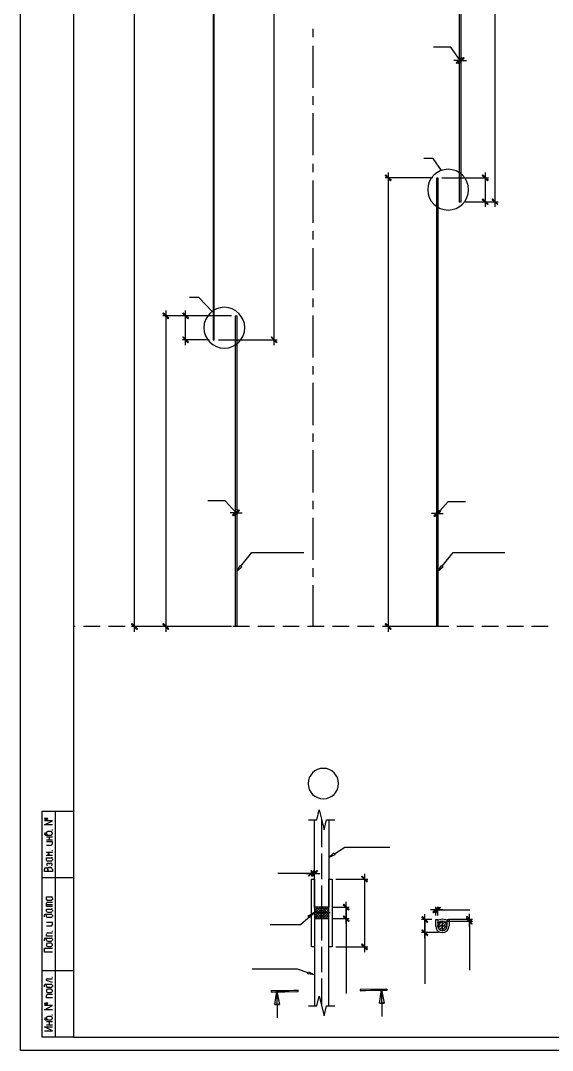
# Model space of a CAD drawing. Extents: x -1 to 315, y 0 to 224.
# Drawn here: x 0 to 53, y 0 to 102.6 of the extents above; entities that cross this region are included whole.
import ezdxf

# ---------------------------------------------------------------- set-up
doc = ezdxf.new("R2010")
doc.units = 0
doc.header["$MEASUREMENT"] = 0
doc.layers.add('UNDERLAY', color=8, linetype='Continuous')

msp = doc.modelspace()

# ---------------------------------------------------------------- linework, layer by layer
at = {"layer": 'UNDERLAY'}
for p, q in [((0, 0), (0, 222.5)), ((5.29, 221.19), (5.29, 1.32)), ((11.35, 41.72), (11.35, 206.56)), ((19.18, 132.74), (19.18, 70.83)), ((19.3, 70.83), (19.3, 132.74)), ((25.25, 133.28), (25.25, 70.3)), ((47.27, 116.07), (47.27, 84.06)), ((43.71, 115.55), (43.71, 84.59)), ((43.9, 84.59), (43.9, 115.55)), ((29.11, 101.81), (29.11, 100.97)), ((29.11, 100.13), (29.11, 95.93)), ((42.88, 99.99), (41.16, 99.99)), ((43.8, 98.66), (42.88, 99.99)), ((43.71, 98.66), (43.18, 98.66)), ((43.94, 98.96), (43.42, 98.42)), ((43.47, 98.36), (43.94, 98.96)), ((43.47, 98.36), (43.94, 98.96)), ((44, 98.9), (43.47, 98.36)), ((43.61, 98.42), (44.13, 98.96)), ((44.13, 98.96), (43.66, 98.36)), ((44.13, 98.96), (43.66, 98.36)), ((43.66, 98.36), (44.19, 98.9)), ((43.71, 98.97), (43.71, 98.98)), ((43.71, 98.66), (43.9, 98.66)), ((43.9, 98.66), (43.71, 98.66)), ((43.9, 98.97), (43.9, 98.98)), ((43.9, 98.66), (44.43, 98.66)), ((43.94, 98.96), (44, 98.9)), ((44.19, 98.9), (44.13, 98.96)), ((43.42, 98.42), (43.47, 98.36)), ((43.66, 98.36), (43.61, 98.42)), ((29.11, 95.09), (29.11, 94.25)), ((29.11, 93.41), (29.11, 89.21)), ((29.11, 88.37), (29.11, 87.53)), ((41.12, 88.89), (40.19, 88.89)), ((41.94, 87.71), (41.12, 88.89)), ((36.34, 87.21), (36.4, 87.26)), ((36.4, 87.26), (36.92, 86.73)), ((36.63, 87.5), (36.63, 41.72)), ((41.47, 87.48), (41.17, 87.23)), ((41.81, 87.66), (41.47, 87.48)), ((42.2, 87.78), (41.81, 87.66)), ((42.61, 87.82), (42.2, 87.78)), ((43.02, 87.78), (42.61, 87.82)), ((43.4, 87.66), (43.02, 87.78)), ((43.74, 87.48), (43.4, 87.66)), ((44.04, 87.23), (43.74, 87.48)), ((46.01, 87.21), (46.06, 87.26)), ((46.06, 87.26), (46.59, 86.73)), ((46.3, 87.5), (46.3, 84.06)), ((29.11, 86.69), (29.11, 82.49)), ((41.08, 86.97), (36.32, 86.97)), ((36.92, 86.73), (36.34, 87.21)), ((36.34, 87.21), (36.87, 86.67)), ((36.92, 86.73), (36.34, 87.21)), ((36.87, 86.67), (36.92, 86.73)), ((40.73, 86.58), (40.61, 86.2)), ((40.92, 86.93), (40.73, 86.58)), ((41.17, 87.23), (40.92, 86.93)), ((41.48, 42.25), (41.48, 86.97)), ((41.48, 86.97), (41.59, 86.97)), ((41.59, 86.97), (41.59, 42.25)), ((41.98, 86.97), (46.62, 86.97)), ((44.29, 86.93), (44.04, 87.23)), ((44.48, 86.58), (44.29, 86.93)), ((44.6, 86.2), (44.48, 86.58)), ((46.59, 86.73), (46.01, 87.21)), ((46.01, 87.21), (46.53, 86.67)), ((46.59, 86.73), (46.01, 87.21)), ((46.53, 86.67), (46.59, 86.73)), ((40.61, 86.2), (40.57, 85.79)), ((40.57, 85.79), (40.61, 85.38)), ((40.61, 85.38), (40.73, 85)), ((44.48, 85), (44.6, 85.38)), ((44.64, 85.79), (44.6, 86.2)), ((44.6, 85.38), (44.64, 85.79)), ((40.73, 85), (40.92, 84.65)), ((40.92, 84.65), (41.17, 84.35)), ((41.17, 84.35), (41.47, 84.11)), ((43.71, 84.59), (43.9, 84.59)), ((43.74, 84.11), (44.04, 84.35)), ((44.04, 84.35), (44.29, 84.65)), ((44.29, 84.65), (44.48, 85)), ((44.29, 84.59), (47.6, 84.59)), ((44.29, 84.59), (46.62, 84.59)), ((46.06, 84.88), (46.01, 84.82)), ((46.01, 84.82), (46.59, 84.35)), ((46.01, 84.82), (46.59, 84.35)), ((46.53, 84.3), (46.01, 84.82)), ((46.59, 84.35), (46.06, 84.88)), ((46.59, 84.35), (46.53, 84.3)), ((47.04, 84.88), (46.98, 84.82)), ((46.98, 84.82), (47.57, 84.35)), ((46.98, 84.82), (47.57, 84.35)), ((47.52, 84.3), (46.98, 84.82)), ((47.57, 84.35), (47.04, 84.88)), ((47.57, 84.35), (47.52, 84.3)), ((41.47, 84.11), (41.81, 83.92)), ((41.81, 83.92), (42.2, 83.8)), ((42.2, 83.8), (42.61, 83.76)), ((42.61, 83.76), (43.02, 83.8)), ((43.02, 83.8), (43.4, 83.92)), ((43.4, 83.92), (43.74, 84.11)), ((29.11, 81.65), (29.11, 80.81)), ((29.11, 79.97), (29.11, 75.77)), ((17.78, 75.04), (16.85, 75.04)), ((19.09, 73.64), (17.78, 75.04)), ((29.11, 74.93), (29.11, 74.09)), ((19.51, 73.9), (19.17, 73.71)), ((19.9, 74.02), (19.51, 73.9)), ((20.3, 74.06), (19.9, 74.02)), ((20.71, 74.02), (20.3, 74.06)), ((21.1, 73.9), (20.71, 74.02)), ((21.44, 73.71), (21.1, 73.9)), ((21.03, 73.21), (14.16, 73.21)), ((14.18, 73.44), (14.24, 73.5)), ((14.77, 72.97), (14.18, 73.44)), ((14.18, 73.44), (14.71, 72.92)), ((14.77, 72.97), (14.18, 73.44)), ((14.24, 73.5), (14.77, 72.97)), ((14.47, 73.73), (14.47, 41.72)), ((14.71, 72.92), (14.77, 72.97)), ((21.03, 73.21), (16.13, 73.21)), ((16.16, 73.44), (16.21, 73.5)), ((16.74, 72.97), (16.16, 73.44)), ((16.16, 73.44), (16.68, 72.92)), ((16.74, 72.97), (16.16, 73.44)), ((16.21, 73.5), (16.74, 72.97)), ((16.45, 70.3), (16.45, 73.73)), ((16.68, 72.92), (16.74, 72.97)), ((18.62, 73.16), (18.43, 72.82)), ((18.87, 73.46), (18.62, 73.16)), ((19.17, 73.71), (18.87, 73.46)), ((21.42, 73.21), (21.54, 73.21)), ((21.42, 42.25), (21.42, 73.21)), ((21.74, 73.46), (21.44, 73.71)), ((21.54, 73.21), (21.54, 42.25)), ((21.99, 73.16), (21.74, 73.46)), ((22.18, 72.82), (21.99, 73.16)), ((29.11, 73.25), (29.11, 69.05)), ((18.31, 72.44), (18.27, 72.03)), ((18.27, 72.03), (18.31, 71.62)), ((18.43, 72.82), (18.31, 72.44)), ((22.3, 72.44), (22.18, 72.82)), ((22.34, 72.03), (22.3, 72.44)), ((22.3, 71.62), (22.34, 72.03)), ((18.78, 70.83), (16.13, 70.83)), ((16.21, 71.12), (16.16, 71.07)), ((16.16, 71.07), (16.74, 70.59)), ((16.16, 71.07), (16.74, 70.59)), ((16.68, 70.53), (16.16, 71.07)), ((16.74, 70.59), (16.21, 71.12)), ((18.31, 71.62), (18.43, 71.23)), ((18.43, 71.23), (18.62, 70.89)), ((18.62, 70.89), (18.87, 70.59)), ((19.18, 70.83), (19.3, 70.83)), ((19.71, 70.83), (25.57, 70.83)), ((21.74, 70.59), (21.99, 70.89)), ((21.99, 70.89), (22.18, 71.23)), ((22.18, 71.23), (22.3, 71.62)), ((25.01, 71.12), (24.96, 71.07)), ((24.96, 71.07), (25.54, 70.59)), ((24.96, 71.07), (25.54, 70.59)), ((25.49, 70.53), (24.96, 71.07)), ((25.54, 70.59), (25.01, 71.12)), ((16.74, 70.59), (16.68, 70.53)), ((18.87, 70.59), (19.17, 70.34)), ((19.17, 70.34), (19.51, 70.15)), ((19.51, 70.15), (19.9, 70.03)), ((19.9, 70.03), (20.3, 69.99)), ((20.3, 69.99), (20.71, 70.03)), ((20.71, 70.03), (21.1, 70.15)), ((21.1, 70.15), (21.44, 70.34)), ((21.44, 70.34), (21.74, 70.59)), ((25.54, 70.59), (25.49, 70.53)), ((29.11, 68.21), (29.11, 67.37)), ((29.11, 66.53), (29.11, 62.33)), ((29.11, 61.49), (29.11, 60.65)), ((29.11, 59.81), (29.11, 55.61)), ((20.38, 54.78), (18.66, 54.78)), ((21.49, 53.58), (20.38, 54.78)), ((29.11, 54.77), (29.11, 53.93)), ((41.54, 53.52), (42.62, 54.72)), ((42.62, 54.72), (44.35, 54.72)), ((21.42, 53.58), (20.89, 53.58)), ((21.67, 53.88), (21.13, 53.35)), ((21.18, 53.29), (21.67, 53.88)), ((21.18, 53.29), (21.67, 53.88)), ((21.72, 53.82), (21.18, 53.29)), ((21.25, 53.35), (21.78, 53.88)), ((21.78, 53.88), (21.31, 53.29)), ((21.78, 53.88), (21.31, 53.29)), ((21.31, 53.29), (21.83, 53.82)), ((21.42, 53.95), (21.42, 53.9)), ((21.54, 53.58), (21.42, 53.58)), ((21.42, 53.58), (21.54, 53.58)), ((21.54, 53.95), (21.54, 53.9)), ((21.54, 53.58), (22.07, 53.58)), ((21.67, 53.88), (21.72, 53.82)), ((21.83, 53.82), (21.78, 53.88)), ((41.48, 53.52), (40.94, 53.52)), ((41.72, 53.81), (41.18, 53.27)), ((41.23, 53.21), (41.72, 53.81)), ((41.23, 53.21), (41.72, 53.81)), ((41.77, 53.75), (41.23, 53.21)), ((41.3, 53.27), (41.83, 53.81)), ((41.83, 53.81), (41.36, 53.21)), ((41.83, 53.81), (41.36, 53.21)), ((41.36, 53.21), (41.88, 53.75)), ((41.48, 53.88), (41.48, 53.83)), ((41.59, 53.52), (41.48, 53.52)), ((41.48, 53.52), (41.59, 53.52)), ((41.59, 53.88), (41.59, 53.83)), ((41.59, 53.52), (42.12, 53.52)), ((41.72, 53.81), (41.77, 53.75)), ((41.88, 53.75), (41.83, 53.81)), ((21.13, 53.35), (21.18, 53.29)), ((21.31, 53.29), (21.25, 53.35)), ((29.11, 53.09), (29.11, 48.89)), ((41.18, 53.27), (41.23, 53.21)), ((41.36, 53.21), (41.3, 53.27)), ((21.96, 48.25), (23.05, 49.62)), ((23.05, 49.62), (28.22, 49.62)), ((42.01, 48.25), (43.1, 49.62)), ((43.1, 49.62), (48.27, 49.62)), ((21.54, 47.74), (21.87, 48.32)), ((21.87, 48.32), (22.05, 48.19)), ((41.59, 47.74), (41.92, 48.32)), ((41.92, 48.32), (42.1, 48.19)), ((22.05, 48.19), (21.54, 47.74)), ((29.11, 48.05), (29.11, 47.21)), ((42.1, 48.19), (41.59, 47.74)), ((29.11, 46.37), (29.11, 42.25)), ((5.45, 42.25), (5.3, 42.25)), ((7.93, 42.25), (6.28, 42.25)), ((10.41, 42.25), (8.76, 42.25)), ((21.03, 42.25), (11.04, 42.25)), ((11.11, 42.54), (11.06, 42.48)), ((11.06, 42.48), (11.65, 42.01)), ((11.06, 42.48), (11.65, 42.01)), ((11.6, 41.96), (11.06, 42.48)), ((11.65, 42.01), (11.11, 42.54)), ((12.9, 42.25), (11.24, 42.25)), ((15.37, 42.25), (13.72, 42.25)), ((21.03, 42.25), (14.16, 42.25)), ((14.24, 42.54), (14.18, 42.48)), ((14.18, 42.48), (14.77, 42.01)), ((14.18, 42.48), (14.77, 42.01)), ((14.71, 41.96), (14.18, 42.48)), ((14.77, 42.01), (14.24, 42.54)), ((17.86, 42.25), (16.2, 42.25)), ((20.33, 42.25), (18.68, 42.25)), ((22.82, 42.25), (21.16, 42.25)), ((21.54, 42.25), (21.42, 42.25)), ((25.29, 42.25), (23.64, 42.25)), ((27.77, 42.25), (26.12, 42.25)), ((30.26, 42.25), (28.6, 42.25)), ((32.73, 42.25), (31.09, 42.25)), ((35.22, 42.25), (33.56, 42.25)), ((37.69, 42.25), (36.05, 42.25)), ((41.08, 42.25), (36.32, 42.25)), ((36.4, 42.54), (36.34, 42.48)), ((36.34, 42.48), (36.92, 42.01)), ((36.34, 42.48), (36.92, 42.01)), ((36.87, 41.96), (36.34, 42.48)), ((36.92, 42.01), (36.4, 42.54)), ((40.18, 42.25), (38.52, 42.25)), ((42.66, 42.25), (41.01, 42.25)), ((41.59, 42.25), (41.48, 42.25)), ((45.14, 42.25), (43.48, 42.25)), ((47.62, 42.25), (45.97, 42.25)), ((50.1, 42.25), (48.45, 42.25)), ((52.58, 42.25), (50.92, 42.25)), ((11.65, 42.01), (11.6, 41.96)), ((14.77, 42.01), (14.71, 41.96)), ((36.92, 42.01), (36.87, 41.96)), ((29.32, 27.85), (29.1, 27.67)), ((29.58, 27.99), (29.32, 27.85)), ((29.87, 28.08), (29.58, 27.99)), ((30.17, 28.11), (29.87, 28.08)), ((30.48, 28.08), (30.17, 28.11)), ((30.76, 27.99), (30.48, 28.08)), ((31.02, 27.85), (30.76, 27.99)), ((31.25, 27.67), (31.02, 27.85)), ((28.69, 26.9), (28.66, 26.6)), ((28.77, 27.19), (28.69, 26.9)), ((28.91, 27.44), (28.77, 27.19)), ((29.1, 27.67), (28.91, 27.44)), ((31.43, 27.44), (31.25, 27.67)), ((31.57, 27.19), (31.43, 27.44)), ((31.66, 26.9), (31.57, 27.19)), ((31.69, 26.6), (31.66, 26.9)), ((28.66, 26.6), (28.69, 26.29)), ((28.69, 26.29), (28.77, 26.01)), ((28.77, 26.01), (28.91, 25.75)), ((28.91, 25.75), (29.1, 25.52)), ((31.25, 25.52), (31.43, 25.75)), ((31.43, 25.75), (31.57, 26.01)), ((31.57, 26.01), (31.66, 26.29)), ((31.66, 26.29), (31.69, 26.6)), ((29.1, 25.52), (29.32, 25.34)), ((29.32, 25.34), (29.58, 25.2)), ((29.58, 25.2), (29.87, 25.11)), ((29.87, 25.11), (30.17, 25.08)), ((30.17, 25.08), (30.48, 25.11)), ((30.48, 25.11), (30.76, 25.2)), ((30.76, 25.2), (31.02, 25.34)), ((31.02, 25.34), (31.25, 25.52)), ((2.12, 23.81), (2.12, 1.32)), ((5.29, 23.81), (2.12, 23.81)), ((3.44, 23.81), (3.44, 1.32)), ((29.51, 22.98), (29.75, 23.98)), ((29.75, 23.98), (30.26, 21.99)), ((2.45, 23.17), (2.37, 23.09)), ((2.37, 23.09), (2.45, 23.01)), ((2.38, 22.49), (3.17, 22.88)), ((3.17, 22.88), (2.38, 22.88)), ((2.46, 23.16), (2.64, 23.16)), ((2.64, 22.99), (2.46, 22.99)), ((2.71, 23.09), (2.63, 23.17)), ((2.63, 23.01), (2.71, 23.09)), ((28.7, 22.98), (29.51, 22.98)), ((29.29, 14.27), (29.29, 22.98)), ((30.01, 20.24), (30.01, 22.98)), ((30.26, 21.99), (30.5, 22.98)), ((30.5, 22.98), (31.32, 22.98)), ((30.73, 22.98), (30.73, 14.27)), ((2.41, 21.64), (2.37, 21.59)), ((2.37, 21.59), (2.4, 21.51)), ((3.17, 22.49), (2.38, 22.49)), ((2.48, 21.64), (2.41, 21.64)), ((2.66, 21.46), (2.49, 21.64)), ((2.63, 21.78), (2.6, 21.7)), ((2.6, 21.7), (2.6, 21.58)), ((2.6, 21.58), (2.63, 21.5)), ((2.71, 21.81), (2.63, 21.78)), ((3.05, 21.81), (2.71, 21.81)), ((3.13, 21.78), (3.05, 21.81)), ((3.12, 21.98), (3.17, 21.98)), ((3.16, 21.7), (3.13, 21.78)), ((3.13, 21.5), (3.16, 21.58)), ((3.17, 21.58), (3.17, 21.7)), ((2.4, 21.51), (2.48, 21.47)), ((2.49, 21.46), (3.05, 21.46)), ((2.6, 21.29), (3.17, 21.29)), ((3.17, 20.96), (2.6, 20.96)), ((3.17, 20.79), (2.6, 20.79)), ((2.63, 21.5), (2.71, 21.47)), ((2.88, 20.96), (2.88, 21.29)), ((3.05, 21.47), (3.13, 21.5)), ((3.13, 20.48), (3.16, 20.56)), ((3.17, 20.55), (3.17, 20.79)), ((2.6, 20.44), (3.05, 20.44)), ((2.88, 19.59), (2.6, 19.77)), ((2.6, 19.77), (3.17, 19.77)), ((2.6, 19.42), (2.88, 19.59)), ((3.05, 20.45), (3.13, 20.48)), ((3.12, 19.94), (3.17, 19.94)), ((30.01, 17.08), (30.01, 19.61)), ((30.73, 19.22), (31.22, 19.68)), ((31.22, 19.68), (31.33, 19.49)), ((31.28, 19.59), (32.31, 20.26)), ((32.31, 20.26), (36.8, 20.26)), ((3.17, 19.42), (2.6, 19.42)), ((2.6, 18.97), (2.6, 19.2)), ((2.6, 19.2), (3.12, 19.2)), ((2.6, 18.97), (2.63, 18.89)), ((2.64, 18.62), (2.6, 18.52)), ((2.6, 18.52), (2.66, 18.41)), ((2.63, 18.89), (2.71, 18.86)), ((2.74, 18.66), (2.64, 18.62)), ((3.05, 18.86), (2.71, 18.86)), ((2.84, 18.62), (2.74, 18.66)), ((2.88, 18.52), (2.84, 18.62)), ((2.92, 18.62), (2.88, 18.52)), ((3.02, 18.66), (2.92, 18.62)), ((3.12, 18.62), (3.02, 18.66)), ((3.13, 19.17), (3.05, 19.2)), ((3.05, 18.86), (3.13, 18.89)), ((3.11, 19.21), (3.15, 19.22)), ((3.11, 18.41), (3.16, 18.52)), ((3.16, 18.52), (3.12, 18.62)), ((3.16, 19.09), (3.13, 19.17)), ((3.13, 18.89), (3.16, 18.97)), ((3.15, 19.22), (3.16, 19.26)), ((3.17, 19.09), (3.17, 18.97)), ((31.33, 19.49), (30.73, 19.22)), ((2.4, 18.16), (2.37, 18.07)), ((2.38, 17.83), (2.38, 18.07)), ((3.17, 17.83), (2.38, 17.83)), ((2.48, 18.19), (2.4, 18.16)), ((2.49, 18.18), (2.6, 18.18)), ((2.68, 18.16), (2.6, 18.19)), ((2.71, 18.07), (2.68, 18.16)), ((2.75, 18.2), (2.7, 18.07)), ((2.71, 18.07), (2.71, 17.83)), ((2.71, 17.83), (2.71, 18.07)), ((2.88, 18.25), (2.75, 18.2)), ((2.88, 18.23), (2.99, 18.23)), ((3.11, 18.2), (2.99, 18.25)), ((3.16, 18.07), (3.11, 18.2)), ((3.17, 18.07), (3.17, 17.83)), ((28.98, 17.64), (25.64, 17.64)), ((28.44, 17.64), (28.98, 17.64)), ((29.22, 17.93), (28.69, 17.41)), ((28.74, 17.35), (29.22, 17.93)), ((28.74, 17.35), (29.22, 17.93)), ((29.27, 17.88), (28.74, 17.35)), ((28.98, 17.48), (28.98, 17.95)), ((29.29, 17.64), (28.98, 17.64)), ((28.98, 17.64), (29.29, 17.64)), ((29, 17.41), (29.53, 17.93)), ((29.53, 17.93), (29.06, 17.35)), ((29.53, 17.93), (29.06, 17.35)), ((29.06, 17.35), (29.58, 17.88)), ((29.22, 17.93), (29.27, 17.88)), ((29.29, 17.48), (29.29, 17.95)), ((29.29, 17.64), (29.82, 17.64)), ((29.58, 17.88), (29.53, 17.93)), ((34.27, 17.61), (34.27, 9.8)), ((5.29, 17.19), (2.12, 17.19)), ((28.69, 17.41), (28.74, 17.35)), ((28.98, 17.08), (29.29, 17.08)), ((28.98, 10.33), (28.98, 17.08)), ((29.06, 17.35), (29, 17.41)), ((29.29, 17.08), (29.29, 10.33)), ((30.01, 10.97), (30.01, 16.44)), ((30.73, 17.08), (31.04, 17.08)), ((30.73, 10.33), (30.73, 17.08)), ((31.04, 17.08), (31.04, 10.33)), ((31.43, 17.08), (34.59, 17.08)), ((33.98, 17.32), (34.03, 17.37)), ((34.57, 16.85), (33.98, 17.32)), ((33.98, 17.32), (34.51, 16.79)), ((34.57, 16.85), (33.98, 17.32)), ((34.03, 17.37), (34.57, 16.85)), ((34.51, 16.79), (34.57, 16.85)), ((2.6, 15.05), (2.6, 15.29)), ((2.6, 15.29), (3.12, 15.29)), ((2.6, 15.06), (2.63, 14.98)), ((2.63, 14.74), (2.6, 14.66)), ((2.6, 14.55), (2.6, 14.66)), ((2.6, 14.33), (2.6, 14.55)), ((2.6, 14.55), (3.17, 14.55)), ((2.63, 14.98), (2.71, 14.95)), ((2.71, 14.77), (2.63, 14.74)), ((3.06, 14.94), (2.73, 14.94)), ((2.73, 14.77), (3.17, 14.77)), ((3.13, 15.26), (3.05, 15.29)), ((3.05, 14.95), (3.13, 14.98)), ((3.11, 15.3), (3.15, 15.31)), ((3.16, 15.18), (3.13, 15.26)), ((3.13, 14.98), (3.16, 15.06)), ((3.15, 15.31), (3.16, 15.35)), ((3.17, 15.18), (3.17, 15.05)), ((32.21, 14.56), (32.15, 14.5)), ((32.15, 14.5), (32.73, 14.03)), ((32.15, 14.5), (32.73, 14.03)), ((32.68, 13.98), (32.15, 14.5)), ((32.73, 14.03), (32.21, 14.56)), ((32.44, 14.27), (32.44, 14.8)), ((2.41, 13.56), (2.38, 13.48)), ((2.38, 13.31), (2.38, 13.47)), ((2.49, 13.59), (2.41, 13.56)), ((2.49, 13.59), (3.06, 13.59)), ((3.17, 14.33), (2.6, 14.33)), ((2.6, 13.87), (2.6, 14.09)), ((2.6, 14.09), (3.12, 14.09)), ((2.6, 13.88), (2.63, 13.8)), ((2.6, 13.36), (2.6, 13.59)), ((2.6, 13.36), (2.63, 13.28)), ((2.63, 13.8), (2.71, 13.77)), ((3.06, 13.75), (2.73, 13.75)), ((3.13, 14.07), (3.05, 14.1)), ((3.05, 13.77), (3.13, 13.8)), ((3.13, 13.56), (3.05, 13.59)), ((3.11, 14.1), (3.15, 14.12)), ((3.16, 13.99), (3.13, 14.07)), ((3.13, 13.8), (3.16, 13.88)), ((3.16, 13.48), (3.13, 13.56)), ((3.13, 13.28), (3.16, 13.36)), ((3.15, 14.12), (3.16, 14.15)), ((3.17, 13.98), (3.17, 13.87)), ((3.17, 13.47), (3.17, 13.36)), ((29.09, 13.53), (27.9, 12.52)), ((29.29, 13.7), (28.64, 13.37)), ((28.64, 13.37), (28.89, 13.35)), ((28.89, 13.35), (29.29, 13.7)), ((30.85, 13.71), (29.11, 13.71)), ((30.73, 14.27), (29.29, 14.27)), ((29.29, 14.19), (29.36, 14.27)), ((29.29, 13.92), (29.63, 14.27)), ((29.29, 13.66), (29.9, 14.27)), ((29.29, 13.13), (30.44, 14.27)), ((30.73, 14.27), (29.29, 14.27)), ((29.29, 14.27), (29.29, 13.13)), ((29.78, 13.71), (29.29, 14.19)), ((29.52, 13.71), (29.29, 13.92)), ((29.29, 13.4), (29.61, 13.71)), ((29.83, 13.13), (29.29, 13.66)), ((29.56, 13.13), (29.29, 13.4)), ((30.04, 13.71), (29.48, 14.27)), ((30.01, 13.22), (29.52, 13.71)), ((29.56, 13.13), (30.01, 13.58)), ((29.61, 13.71), (30.01, 14.1)), ((30.73, 13.3), (29.75, 14.27)), ((30.01, 13.49), (29.78, 13.71)), ((30.01, 14.1), (30.17, 14.27)), ((30.01, 13.58), (30.13, 13.71)), ((30.01, 13.31), (30.4, 13.71)), ((30.36, 13.13), (30.01, 13.49)), ((30.73, 13.56), (30.02, 14.27)), ((30.63, 13.13), (30.04, 13.71)), ((30.09, 13.13), (30.67, 13.71)), ((30.13, 13.71), (30.7, 14.27)), ((30.73, 13.83), (30.29, 14.27)), ((30.36, 13.13), (30.73, 13.49)), ((30.4, 13.71), (30.73, 14.02)), ((30.73, 14.1), (30.56, 14.27)), ((30.67, 13.71), (30.73, 13.75)), ((30.73, 13.13), (30.73, 14.27)), ((31.12, 14.27), (32.75, 14.27)), ((32.15, 13.36), (32.21, 13.42)), ((32.73, 12.89), (32.15, 13.36)), ((32.15, 13.36), (32.68, 12.84)), ((32.73, 12.89), (32.15, 13.36)), ((32.21, 13.42), (32.73, 12.89)), ((32.44, 14.27), (32.44, 13.13)), ((32.44, 13.13), (32.44, 14.27)), ((32.73, 14.03), (32.68, 13.98)), ((40.04, 13.35), (39.98, 13.3)), ((40.57, 12.81), (40.04, 13.35)), ((40.28, 13.06), (40.28, 13.59)), ((41.38, 14), (40.85, 14)), ((41.61, 14.29), (41.09, 13.77)), ((41.09, 13.77), (41.14, 13.71)), ((41.14, 13.71), (41.61, 14.29)), ((41.14, 13.71), (41.61, 14.29)), ((41.67, 14.24), (41.14, 13.71)), ((41.28, 13.77), (41.8, 14.29)), ((41.33, 13.71), (41.28, 13.77)), ((41.8, 14.29), (41.33, 13.71)), ((41.8, 14.29), (41.33, 13.71)), ((41.33, 13.71), (41.86, 14.24)), ((41.38, 13.45), (41.38, 14.31)), ((41.38, 14), (41.57, 14)), ((41.57, 14), (41.38, 14)), ((41.57, 13.45), (41.57, 14.31)), ((42.1, 14), (41.57, 14)), ((41.57, 14), (44.77, 14)), ((41.61, 14.29), (41.67, 14.24)), ((41.86, 14.24), (41.8, 14.29)), ((44.48, 13.37), (44.43, 13.32)), ((45.01, 12.84), (44.48, 13.37)), ((44.72, 13.08), (44.72, 13.61)), ((3.17, 12.74), (2.6, 12.74)), ((2.6, 12.4), (3.06, 12.4)), ((2.63, 13.28), (2.71, 13.25)), ((3.06, 13.24), (2.73, 13.24)), ((3.05, 13.25), (3.13, 13.28)), ((3.05, 12.4), (3.13, 12.43)), ((3.13, 12.43), (3.16, 12.51)), ((3.17, 12.51), (3.17, 12.74)), ((27.9, 12.52), (24.87, 12.52)), ((30.73, 13.15), (29.29, 13.15)), ((29.29, 13.15), (29.29, 4.44)), ((29.29, 13.13), (30.73, 13.13)), ((29.83, 13.13), (30.01, 13.31)), ((30.09, 13.13), (30.01, 13.22)), ((30.63, 13.13), (30.73, 13.22)), ((30.73, 4.44), (30.73, 13.15)), ((31.12, 13.13), (32.75, 13.13)), ((32.44, 12.6), (32.44, 13.13)), ((32.44, 13.13), (32.44, 5.66)), ((32.68, 12.84), (32.73, 12.89)), ((40.99, 13.06), (39.96, 13.06)), ((39.98, 13.3), (40.57, 12.81)), ((39.98, 13.3), (40.57, 12.81)), ((40.52, 12.76), (39.98, 13.3)), ((40.28, 13.06), (40.28, 11.74)), ((40.28, 11.74), (40.28, 13.06)), ((40.57, 12.81), (40.52, 12.76)), ((41.37, 12.4), (41.42, 12.14)), ((41.38, 12.39), (41.38, 13.06)), ((41.38, 13.06), (41.57, 13.06)), ((41.56, 12.76), (41.55, 12.75)), ((41.55, 12.75), (41.57, 12.72)), ((41.57, 12.77), (41.56, 12.76)), ((41.6, 12.59), (41.56, 12.4)), ((41.56, 12.41), (41.6, 12.22)), ((41.56, 12.4), (41.6, 12.22)), ((42.04, 13.08), (41.57, 12.99)), ((41.57, 13.06), (41.57, 12.4)), ((41.57, 12.42), (42.02, 12.87)), ((41.59, 12.75), (41.57, 12.77)), ((41.57, 12.72), (41.58, 12.74)), ((41.57, 12.4), (42.52, 12.4)), ((41.58, 12.74), (41.59, 12.75)), ((41.7, 12.74), (41.6, 12.59)), ((41.61, 12.18), (42.26, 12.82)), ((41.85, 12.84), (41.7, 12.74)), ((41.72, 12.4), (42.42, 12.4)), ((41.75, 12.02), (42.42, 12.69)), ((42.03, 12.88), (41.85, 12.84)), ((41.96, 11.93), (42.51, 12.48)), ((42.22, 12.84), (42.03, 12.88)), ((42.52, 12.99), (42.04, 13.08)), ((42.05, 11.92), (42.05, 12.87)), ((42.37, 12.74), (42.22, 12.84)), ((42.47, 12.59), (42.37, 12.74)), ((42.44, 12.87), (45.03, 12.87)), ((42.51, 12.4), (42.47, 12.59)), ((42.47, 12.22), (42.51, 12.4)), ((42.47, 12.22), (42.51, 12.4)), ((42.52, 12.4), (42.52, 13.06)), ((42.52, 13.06), (42.71, 13.06)), ((42.64, 13.08), (45.03, 13.08)), ((42.65, 12.15), (42.7, 12.41)), ((42.71, 13.06), (42.71, 12.4)), ((44.43, 13.32), (45.01, 12.84)), ((44.43, 13.32), (45.01, 12.84)), ((44.95, 12.78), (44.43, 13.32)), ((44.43, 13.1), (44.48, 13.16)), ((45.01, 12.63), (44.43, 13.1)), ((44.43, 13.1), (44.95, 12.58)), ((45.01, 12.63), (44.43, 13.1)), ((44.48, 13.16), (45.01, 12.63)), ((44.72, 13.08), (44.72, 12.87)), ((44.72, 12.87), (44.72, 13.08)), ((44.72, 12.34), (44.72, 12.87)), ((44.72, 12.87), (44.72, 8)), ((45.01, 12.84), (44.95, 12.78)), ((44.95, 12.58), (45.01, 12.63)), ((2.63, 11.68), (2.6, 11.61)), ((2.6, 11.37), (2.6, 11.6)), ((3.17, 11.37), (2.6, 11.37)), ((2.71, 11.72), (2.63, 11.68)), ((2.73, 11.72), (3.17, 11.72)), ((3.12, 11.88), (3.17, 11.88)), ((41.65, 11.74), (39.96, 11.74)), ((39.98, 11.97), (40.04, 12.03)), ((40.57, 11.49), (39.98, 11.97)), ((39.98, 11.97), (40.52, 11.44)), ((40.57, 11.49), (39.98, 11.97)), ((40.04, 12.03), (40.57, 11.49)), ((40.28, 11.2), (40.28, 11.74)), ((40.28, 11.74), (40.28, 6.63)), ((40.52, 11.44), (40.57, 11.49)), ((41.42, 12.14), (41.56, 11.93)), ((41.56, 11.93), (41.78, 11.79)), ((41.6, 12.22), (41.7, 12.07)), ((41.6, 12.22), (41.7, 12.07)), ((41.7, 12.07), (41.85, 11.97)), ((41.7, 12.07), (41.85, 11.97)), ((41.78, 11.79), (42.04, 11.74)), ((41.85, 11.97), (42.03, 11.93)), ((41.85, 11.97), (42.03, 11.93)), ((42.03, 11.93), (42.22, 11.97)), ((42.03, 11.93), (42.22, 11.97)), ((42.04, 11.74), (42.29, 11.79)), ((42.22, 11.97), (42.37, 12.07)), ((42.22, 11.97), (42.37, 12.07)), ((42.29, 11.79), (42.51, 11.93)), ((42.37, 12.07), (42.47, 12.22)), ((42.37, 12.07), (42.47, 12.22)), ((42.51, 11.93), (42.65, 12.15)), ((2.41, 11.17), (2.38, 11.09)), ((2.38, 10.92), (2.38, 11.09)), ((2.49, 11.2), (2.41, 11.17)), ((2.49, 11.2), (3.06, 11.2)), ((2.6, 10.98), (2.6, 11.2)), ((2.6, 10.99), (2.63, 10.91)), ((2.63, 10.67), (2.6, 10.59)), ((2.6, 10.58), (2.6, 10.46)), ((2.6, 10.47), (2.63, 10.39)), ((2.63, 10.91), (2.71, 10.88)), ((2.71, 10.7), (2.63, 10.67)), ((2.63, 10.39), (2.71, 10.36)), ((3.06, 10.86), (2.73, 10.86)), ((3.06, 10.7), (2.73, 10.7)), ((2.73, 10.35), (3.06, 10.35)), ((3.13, 11.17), (3.05, 11.2)), ((3.05, 10.88), (3.13, 10.91)), ((3.13, 10.67), (3.05, 10.7)), ((3.05, 10.36), (3.13, 10.39)), ((3.16, 11.09), (3.13, 11.17)), ((3.13, 10.91), (3.16, 10.99)), ((3.16, 10.59), (3.13, 10.67)), ((3.13, 10.39), (3.16, 10.47)), ((3.17, 11.09), (3.17, 10.98)), ((3.17, 10.46), (3.17, 10.58)), ((29.29, 10.33), (28.98, 10.33)), ((30.01, 7.81), (30.01, 10.33)), ((31.04, 10.33), (30.73, 10.33)), ((31.43, 10.33), (34.59, 10.33)), ((34.03, 10.62), (33.98, 10.56)), ((33.98, 10.56), (34.57, 10.09)), ((33.98, 10.56), (34.57, 10.09)), ((34.51, 10.04), (33.98, 10.56)), ((34.57, 10.09), (34.03, 10.62)), ((2.38, 9.79), (2.38, 10.18)), ((2.38, 10.18), (3.17, 10.18)), ((3.17, 9.79), (2.38, 9.79)), ((34.57, 10.09), (34.51, 10.04)), ((5.29, 7.93), (2.12, 7.93)), ((3.12, 7.29), (3.17, 7.29)), ((27.59, 8.11), (23.09, 8.11)), ((28.67, 7.74), (27.59, 8.11)), ((28.63, 7.63), (28.7, 7.84)), ((29.29, 7.53), (28.63, 7.63)), ((28.7, 7.84), (29.29, 7.53)), ((2.41, 6.58), (2.38, 6.5)), ((2.38, 6.33), (2.38, 6.5)), ((2.49, 6.61), (2.41, 6.58)), ((2.49, 6.61), (3.06, 6.61)), ((2.6, 6.96), (2.6, 7.12)), ((2.6, 7.12), (3.17, 7.12)), ((3.17, 6.78), (2.6, 6.96)), ((2.6, 6.38), (2.6, 6.61)), ((2.6, 6.39), (2.63, 6.31)), ((2.63, 6.31), (2.71, 6.28)), ((3.06, 6.27), (2.73, 6.27)), ((3.13, 6.58), (3.05, 6.61)), ((3.05, 6.28), (3.13, 6.31)), ((3.16, 6.5), (3.13, 6.58)), ((3.13, 6.31), (3.16, 6.39)), ((3.17, 6.5), (3.17, 6.38)), ((30.01, 4.44), (30.01, 7.17)), ((2.63, 6.07), (2.6, 5.99)), ((2.6, 5.99), (2.6, 5.87)), ((2.6, 5.88), (2.63, 5.8)), ((2.63, 5.56), (2.6, 5.48)), ((2.6, 5.25), (2.6, 5.48)), ((3.17, 5.25), (2.6, 5.25)), ((2.71, 6.1), (2.63, 6.07)), ((2.63, 5.8), (2.71, 5.77)), ((2.71, 5.59), (2.63, 5.56)), ((3.06, 6.1), (2.73, 6.1)), ((2.73, 5.76), (3.06, 5.76)), ((2.73, 5.59), (3.17, 5.59)), ((3.13, 6.07), (3.05, 6.1)), ((3.05, 5.77), (3.13, 5.8)), ((3.16, 5.99), (3.13, 6.07)), ((3.13, 5.8), (3.16, 5.88)), ((3.17, 5.87), (3.17, 5.99)), ((27.65, 5.99), (25, 5.82)), ((27.65, 5.99), (25, 5.82)), ((25, 5.96), (27.65, 5.99)), ((25, 5.82), (25, 5.96)), ((25, 5.82), (27.65, 5.86)), ((25.32, 4.58), (25.53, 5.89)), ((25.53, 5.89), (25.56, 3.25)), ((25.53, 5.89), (25.79, 4.58)), ((27.65, 5.86), (27.65, 5.99)), ((29.51, 4.44), (29.75, 5.42)), ((29.75, 5.42), (30.26, 3.44)), ((33.85, 5.94), (36.5, 6.1)), ((36.5, 6.1), (33.85, 6.07)), ((33.85, 5.94), (36.5, 6.1)), ((33.85, 6.07), (33.85, 5.94)), ((36.5, 5.97), (33.85, 5.94)), ((35.76, 4.72), (35.97, 6.04)), ((35.97, 6.04), (36, 3.38)), ((35.97, 6.04), (36.22, 4.72)), ((36.5, 6.1), (36.5, 5.97)), ((2.46, 4.75), (2.38, 4.67)), ((2.38, 4.67), (2.46, 4.58)), ((2.38, 4.05), (3.17, 4.46)), ((3.17, 4.46), (2.38, 4.46)), ((2.47, 4.74), (2.64, 4.74)), ((2.64, 4.57), (2.47, 4.57)), ((2.71, 4.67), (2.63, 4.75)), ((2.63, 4.58), (2.71, 4.67)), ((25.79, 4.58), (25.32, 4.58)), ((25.79, 4.58), (25.32, 4.58)), ((25.32, 4.58), (25.32, 4.57)), ((25.32, 4.57), (25.79, 4.58)), ((28.7, 4.44), (29.51, 4.44)), ((30.26, 3.44), (30.5, 4.44)), ((30.5, 4.44), (31.32, 4.44)), ((35.76, 4.72), (35.75, 4.7)), ((35.75, 4.7), (36.22, 4.72)), ((36.22, 4.72), (35.76, 4.72)), ((36.22, 4.72), (35.76, 4.72)), ((3.17, 4.05), (2.38, 4.05)), ((2.42, 3.22), (2.38, 3.16)), ((2.38, 3.16), (2.42, 3.08)), ((2.49, 3.22), (2.42, 3.22)), ((2.42, 3.08), (2.49, 3.05)), ((2.67, 3.04), (2.49, 3.21)), ((2.63, 3.35), (2.6, 3.27)), ((2.6, 3.27), (2.6, 3.15)), ((2.6, 3.16), (2.63, 3.08)), ((2.71, 3.38), (2.63, 3.35)), ((3.06, 3.38), (2.73, 3.38)), ((3.13, 3.35), (3.05, 3.38)), ((3.12, 3.55), (3.17, 3.55)), ((3.16, 3.27), (3.13, 3.35)), ((3.13, 3.08), (3.16, 3.16)), ((3.17, 3.15), (3.17, 3.27)), ((3.17, 1.96), (2.38, 2.36)), ((2.38, 2.36), (3.17, 2.36)), ((2.49, 3.04), (3.06, 3.04)), ((2.6, 2.87), (3.17, 2.87)), ((3.17, 2.53), (2.6, 2.53)), ((2.63, 3.08), (2.71, 3.05)), ((2.89, 2.53), (2.89, 2.87)), ((3.05, 3.05), (3.13, 3.08)), ((5.29, 1.32), (2.12, 1.32)), ((2.38, 1.96), (3.17, 1.96)), ((5.29, 1.32), (313.26, 1.32)), ((314.55, 0), (0, 0))]:
    msp.add_line(p, q, dxfattribs=at)

doc.saveas('drawing.dxf')
